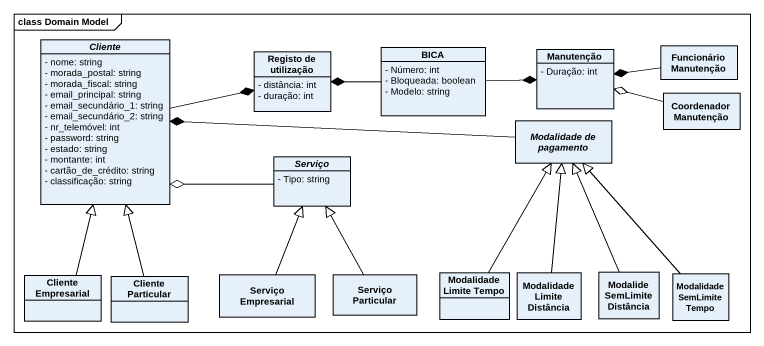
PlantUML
@startuml
mainframe class Domain Model
hide circle
hide empty members
skinparam classAttributeIconSize 0
abstract class Cliente {
  - nome: string
  - morada_postal: string
  - morada_fiscal: string
  - email_principal: string
  - email_secundário_1: string
  - email_secundário_2: string
  - nr_telemóvel: int
  - password: string
  - estado: string
  - montante: int
  - cartão_de_crédito: string
  - classificação: string
}
class "Registo de utilização" as Registo_de_utilização {
  - distância: int
  - duração: int
}
class BICA {
  - Número: int
  - Bloqueada: boolean
  - Modelo: string
}
class Manutenção {
  - Duração: int
}
class "Funcionário Manutenção" as Funcionário_Manutenção
class "Coordenador Manutenção" as Coordenador_Manutenção
abstract class "Modalidade de pagamento" as Modalidade_de_pagamento
abstract class Serviço {
  - Tipo: string
}
class "Cliente Empresarial" as Cliente_Empresarial
class "Cliente Particular" as Cliente_Particular
class "Serviço Empresarial" as Serviço_Empresarial
class "Serviço Particular" as Serviço_Particular
class "Modalidade Limite Tempo" as Modalidade_Limite_Tempo
class "Modalidade Limite Distância" as Modalidade_Limite_Distância
class "Modalide SemLimite Distância" as Modalide_SemLimite_Distância
class "Modalidade SemLimite Tempo" as Modalidade_SemLimite_Tempo
Cliente -right-* Registo_de_utilização
BICA -left-* Registo_de_utilização
BICA -right-* Manutenção
Funcionário_Manutenção -left-* Manutenção
Coordenador_Manutenção -left-o Manutenção
Modalidade_de_pagamento -left-* Cliente
Serviço -left-o Cliente
Cliente_Empresarial -up-|> Cliente
Cliente_Particular -up-|> Cliente
Serviço_Empresarial -up-|> Serviço
Serviço_Particular -up-|> Serviço
Modalidade_Limite_Tempo -up-|> Modalidade_de_pagamento
Modalidade_Limite_Distância -up-|> Modalidade_de_pagamento
Modalide_SemLimite_Distância -up-|> Modalidade_de_pagamento
Modalidade_SemLimite_Tempo -up-|> Modalidade_de_pagamento
@enduml
